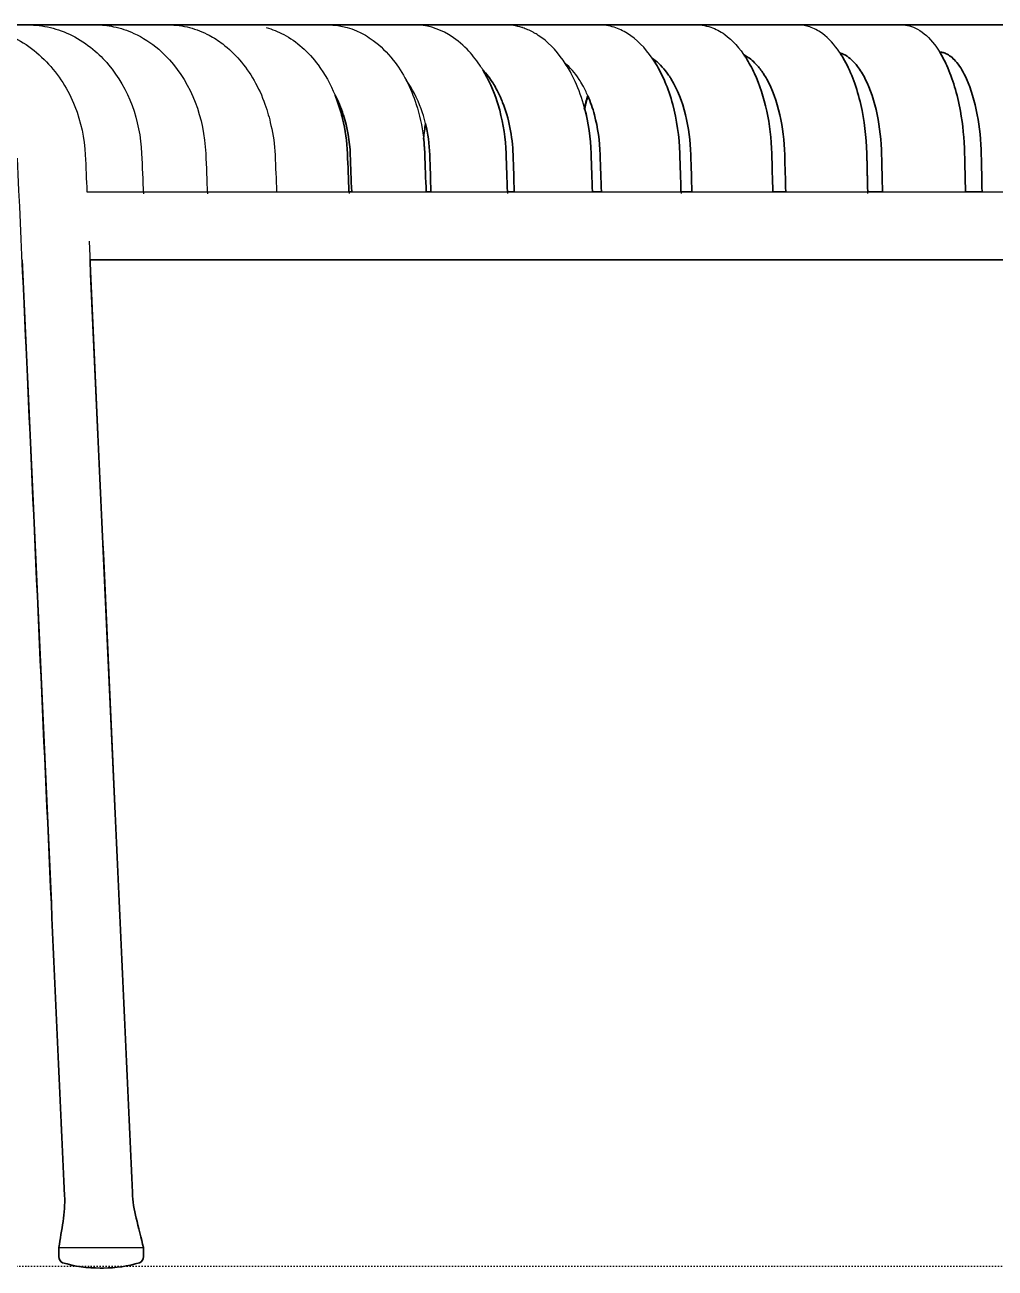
# Model space of a CAD drawing. Header units: millimetres. Extents: x -660 to 3082, y -1324 to 861.
# Drawn here: x -176.1 to 181.6, y -1231.4 to -773.1 of the extents above; entities that cross this region are included whole.
import ezdxf

# ---------------------------------------------------------------- set-up
doc = ezdxf.new("R2010")
doc.units = ezdxf.units.MM
doc.linetypes.add('Dots', pattern=[1, 0, -1])
doc.layers.add('Blocks', color=7, linetype='Continuous')
for name, color, linetype, lineweight, true_color in [('Blocks$Inner', 7, 'Continuous', 25, 0x007f00), ('Blocks$Outline', 7, 'Continuous', 35, 0xff3f3f), ('Groud', 7, 'Dots', 25, 0x243775)]:
    doc.layers.add(name, color=color, linetype=linetype, lineweight=lineweight, true_color=true_color)

# ---------------------------------------------------------------- blocks, each defined once
blk = doc.blocks.new('Palissade Park Bench w Middle Leg Front')
at = {"layer": 'Blocks$Inner'}
for points in [[(469.46, 457.54), (474.54, 457.54), (479.62, 457.54), (484.71, 457.54)], [(484.71, 457.54), (487.53, 457.54), (490.33, 457.2), (493.09, 456.54)], [(493.31, 457.54), (490.45, 457.54), (487.58, 457.54), (484.71, 457.54)], [(509.77, 457.54), (504.29, 457.54), (498.8, 457.54), (493.31, 457.54)], [(519.02, 457.54), (515.94, 457.54), (512.86, 457.54), (509.77, 457.54)], [(509.77, 457.54), (512, 457.54), (514.22, 457.31), (516.41, 456.87)], [(536.65, 457.54), (530.77, 457.54), (524.9, 457.54), (519.02, 457.54)], [(546.52, 457.54), (543.23, 457.54), (539.94, 457.54), (536.65, 457.54)], [(536.65, 457.54), (539.27, 457.54), (541.87, 457.2), (544.43, 456.54)], [(565.25, 457.54), (559.01, 457.54), (552.76, 457.54), (546.52, 457.54)], [(575.71, 457.54), (572.23, 457.54), (568.74, 457.54), (565.25, 457.54)], [(595.51, 457.54), (588.91, 457.54), (582.31, 457.54), (575.71, 457.54)], [(606.54, 457.54), (602.86, 457.54), (599.19, 457.54), (595.51, 457.54)], [(627.34, 457.54), (620.41, 457.54), (613.47, 457.54), (606.54, 457.54)], [(638.9, 457.54), (635.05, 457.54), (631.2, 457.54), (627.34, 457.54)], [(660.66, 457.54), (653.41, 457.54), (646.15, 457.54), (638.9, 457.54)], [(672.72, 457.54), (668.7, 457.54), (664.68, 457.54), (660.66, 457.54)], [(695.37, 457.54), (687.82, 457.54), (680.27, 457.54), (672.72, 457.54)], [(707.9, 457.54), (703.72, 457.54), (699.55, 457.54), (695.37, 457.54)], [(731.38, 457.54), (723.55, 457.54), (715.72, 457.54), (707.9, 457.54)], [(744.34, 457.54), (740.02, 457.54), (735.7, 457.54), (731.38, 457.54)], [(768.59, 457.54), (760.5, 457.54), (752.42, 457.54), (744.34, 457.54)], [(781.94, 457.54), (777.49, 457.54), (773.04, 457.54), (768.59, 457.54)], [(806.89, 457.54), (798.57, 457.54), (790.26, 457.54), (781.94, 457.54)], [(820.61, 457.54), (816.04, 457.54), (811.46, 457.54), (806.89, 457.54)], [(846.19, 457.54), (837.66, 457.54), (829.13, 457.54), (820.61, 457.54)], [(784.18, 447.2), (783.94, 447.56), (783.51, 448.18), (783.25, 448.53)], [(601.08, 424.41), (600.25, 426.97), (599.23, 429.39), (598.04, 431.63)], [(689.89, 426.44), (690.26, 428.21), (690.69, 429.91), (691.17, 431.54)], [(691.24, 431.36), (690.76, 429.73), (690.33, 428.01), (689.95, 426.21)], [(659.82, 428.97), (659.72, 429.22), (659.54, 429.66), (659.44, 429.91)], [(663.67, 409.65), (663.44, 416.52), (662.11, 423.17), (659.82, 428.97)], [(692.45, 410.13), (692.26, 415.96), (691.43, 421.66), (690, 426.97)], [(600.85, 422.93), (601.85, 418.78), (602.45, 414.49), (602.61, 410.14)], [(658.73, 426.07), (660.1, 420.99), (660.89, 415.61), (661.09, 410.14)], [(574.39, 420.5), (575.28, 417), (575.8, 413.35), (575.94, 409.64)], [(631.39, 421.15), (631.1, 419.35), (630.86, 417.51), (630.69, 415.64)], [(632.93, 409.65), (632.8, 413.58), (632.27, 417.46), (631.39, 421.15)], [(630.63, 416.17), (630.87, 414.18), (631.04, 412.16), (631.11, 410.14)], [(498.35, 25.94), (492.56, 153.45), (486.77, 280.95), (480.99, 408.46)], [(505.96, 409.59), (506.17, 405.05), (506.37, 400.51), (506.58, 395.97)], [(526.74, 410.14), (526.96, 405.19), (527.18, 400.24), (527.4, 395.28)], [(550.36, 410.14), (550.57, 405.19), (550.78, 400.24), (550.99, 395.29)], [(575.94, 409.64), (576.12, 405.09), (576.3, 400.53), (576.48, 395.97)], [(602.61, 410.14), (602.81, 405.2), (603, 400.26), (603.19, 395.32)], [(604.17, 395.97), (604, 400.53), (603.83, 405.09), (603.67, 409.65)], [(631.11, 410.14), (631.29, 405.42), (631.46, 400.69), (631.64, 395.97)], [(633.41, 395.97), (633.25, 400.53), (633.09, 405.09), (632.93, 409.65)], [(661.09, 410.14), (661.26, 405.21), (661.43, 400.27), (661.6, 395.34)], [(664.12, 395.97), (663.97, 400.53), (663.82, 405.09), (663.67, 409.65)], [(692.92, 395.97), (692.77, 400.69), (692.61, 405.41), (692.45, 410.13)], [(696.21, 395.97), (696.07, 400.53), (695.93, 405.09), (695.78, 409.65)], [(725.13, 410.13), (725.28, 405.21), (725.44, 400.29), (725.59, 395.37)], [(729.59, 395.97), (729.46, 400.53), (729.33, 405.09), (729.2, 409.65)], [(759.03, 410.13), (759.16, 405.41), (759.3, 400.69), (759.43, 395.97)], [(764.17, 395.97), (764.05, 400.53), (763.93, 405.09), (763.81, 409.66)], [(794.44, 395.4), (794.31, 400.31), (794.18, 405.22), (794.05, 410.13)], [(799.86, 395.97), (799.75, 400.53), (799.64, 405.1), (799.53, 409.66)], [(830.1, 410.12), (830.22, 405.41), (830.33, 400.69), (830.44, 395.97)], [(836.55, 395.97), (836.46, 400.53), (836.36, 405.1), (836.26, 409.66)], [(506.58, 395.97), (646.37, 395.97), (1101.16, 395.97), (1156.43, 395.97)], [(507.4, 377.76), (512.71, 260.86), (518.02, 143.97), (523.32, 27.08)], [(497.79, 16.41), (498.3, 19.57), (498.49, 22.76), (498.35, 25.94)], [(523.32, 27.08), (523.47, 23.88), (523.94, 20.72), (524.74, 17.64)], [(496.21, 6.78), (496.74, 10.03), (497.26, 13.22), (497.79, 16.41)], [(524.74, 17.64), (525.55, 14.51), (526.6, 9.91), (527.41, 6.78)], [(496.21, 3.43), (496.21, 4.55), (496.21, 5.67), (496.21, 6.78)], [(496.21, 6.78), (496.21, 6.78), (527.41, 6.78), (527.41, 6.78)], [(527.41, 6.78), (527.41, 5.67), (527.41, 4.55), (527.41, 3.43)], [(497.63, 1.22), (496.78, 1.6), (496.2, 2.5), (496.21, 3.43)], [(511.47, -0.74), (506.79, -0.78), (502.11, -0.13), (497.63, 1.22)], [(526, 1.22), (521.69, -0.07), (517.19, -0.74), (512.69, -0.74)], [(527.41, 3.43), (527.42, 2.5), (526.84, 1.6), (526, 1.22)], [(512.63, -0.74), (512.35, -0.74), (511.8, -0.74), (511.47, -0.74)], [(512.69, -0.74), (512.69, -0.74), (512.63, -0.74), (512.63, -0.74)]]:
    blk.add_open_spline(points, degree=3, dxfattribs=at)
for points, knots in [([(469.62, 456.54), (471.66, 456.08), (473.67, 455.47), (475.63, 454.7), (478.6, 453.55), (481.44, 452.06), (484.12, 450.27), (486.83, 448.45), (489.34, 446.33), (491.64, 443.94), (496.13, 439.27), (499.69, 433.66), (502.15, 427.46), (504.39, 421.8), (505.68, 415.75), (505.96, 409.59)], [1, 1, 1, 1, 2, 2, 2, 3, 3, 3, 4, 4, 4, 5, 5, 5, 6, 6, 6, 6]), ([(493.09, 456.54), (495.82, 455.88), (498.5, 454.9), (501.08, 453.6), (503.8, 452.24), (506.39, 450.54), (508.81, 448.54)], [12, 12, 12, 12, 13, 13, 13, 14, 14, 14, 14]), ([(516.41, 456.87), (518.96, 456.35), (521.48, 455.53), (523.92, 454.41), (527.16, 452.93), (530.22, 450.96), (533.04, 448.54)], [1, 1, 1, 1, 2, 2, 2, 3, 3, 3, 3]), ([(544.43, 456.54), (546.89, 455.9), (549.31, 454.95), (551.64, 453.72), (553.36, 452.8), (555.03, 451.73), (556.63, 450.51)], [1, 1, 1, 1, 2, 2, 2, 3, 3, 3, 3]), ([(572.7, 456.54), (574.89, 455.94), (577.04, 455.09), (579.13, 453.98), (583.89, 451.44), (588.2, 447.62), (591.8, 442.78), (594.27, 439.46), (596.37, 435.71), (598.04, 431.63)], [0, 0, 0, 0, 1, 1, 1, 2, 2, 2, 3, 3, 3, 3]), ([(595.51, 457.54), (600.23, 457.54), (604.89, 456.23), (609.23, 453.7), (610.21, 453.13), (611.16, 452.5), (612.09, 451.81)], [0, 0, 0, 0, 1, 1, 1, 2, 2, 2, 2]), ([(646.71, 448.54), (644.6, 450.71), (642.33, 452.53), (639.92, 453.96), (635.93, 456.32), (631.66, 457.54), (627.34, 457.54)], [9, 9, 9, 9, 10, 10, 10, 11, 11, 11, 11]), ([(671.37, 454.64), (671.25, 454.7), (671.14, 454.77), (671.02, 454.83), (670.38, 455.17), (669.74, 455.48), (669.09, 455.76), (668.48, 456.02), (667.87, 456.25), (667.26, 456.46), (667.14, 456.5), (667.03, 456.53), (666.91, 456.57), (664.86, 457.21), (662.76, 457.54), (660.66, 457.54)], [6, 6, 6, 6, 7, 7, 7, 8, 8, 8, 9, 9, 9, 10, 10, 10, 11, 11, 11, 11]), ([(690, 426.97), (689.09, 430.39), (687.93, 433.66), (686.54, 436.7), (686.09, 437.68), (685.62, 438.64), (685.13, 439.57), (684.2, 441.33), (683.19, 442.98), (682.11, 444.52), (679.43, 448.36), (676.34, 451.46), (672.97, 453.67), (672.44, 454.02), (671.91, 454.34), (671.37, 454.64)], [1, 1, 1, 1, 2, 2, 2, 3, 3, 3, 4, 4, 4, 5, 5, 5, 6, 6, 6, 6]), ([(715, 445.22), (712.32, 449.15), (709.22, 452.26), (705.84, 454.37), (704.26, 455.37), (702.62, 456.13), (700.94, 456.66), (699.11, 457.24), (697.24, 457.54), (695.37, 457.54)], [7, 7, 7, 7, 8, 8, 8, 9, 9, 9, 10, 10, 10, 10]), ([(733.43, 457.4), (734.48, 457.26), (735.52, 457.02), (736.56, 456.67), (738.32, 456.07), (740.03, 455.17), (741.68, 453.99), (744.57, 451.91), (747.23, 448.98), (749.55, 445.34), (750.1, 444.48), (750.62, 443.59), (751.13, 442.66), (751.66, 441.68), (752.18, 440.65), (752.66, 439.6)], [0, 0, 0, 0, 1, 1, 1, 2, 2, 2, 3, 3, 3, 4, 4, 4, 5, 5, 5, 5]), ([(783.25, 448.53), (781.33, 451.17), (779.21, 453.29), (776.96, 454.81), (775.5, 455.79), (773.98, 456.52), (772.43, 456.98), (771.16, 457.35), (769.87, 457.54), (768.59, 457.54)], [5, 5, 5, 5, 6, 6, 6, 7, 7, 7, 8, 8, 8, 8]), ([(806.89, 457.54), (807.87, 457.54), (808.85, 457.41), (809.83, 457.15), (810.84, 456.88), (811.83, 456.47), (812.8, 455.93), (815.02, 454.7), (817.11, 452.79), (819.02, 450.31), (819.68, 449.45), (820.31, 448.53), (820.92, 447.54)], [0, 0, 0, 0, 1, 1, 1, 2, 2, 2, 3, 3, 3, 4, 4, 4, 4]), ([(556.63, 450.51), (558.86, 448.81), (560.96, 446.83), (562.88, 444.6), (566.83, 440.03), (570.01, 434.47), (572.21, 428.27), (573.11, 425.75), (573.84, 423.15), (574.39, 420.5)], [3, 3, 3, 3, 4, 4, 4, 5, 5, 5, 6, 6, 6, 6]), ([(612.09, 451.81), (614.77, 449.84), (617.25, 447.41), (619.48, 444.57), (623.08, 439.99), (625.96, 434.43), (627.97, 428.24), (629.22, 424.38), (630.11, 420.33), (630.63, 416.17)], [2, 2, 2, 2, 3, 3, 3, 4, 4, 4, 5, 5, 5, 5]), ([(508.81, 448.54), (510.85, 446.84), (512.76, 444.93), (514.53, 442.83), (521.89, 434.05), (526.21, 422.4), (526.74, 410.14)], [14, 14, 14, 14, 15, 15, 15, 16, 16, 16, 16]), ([(533.04, 448.54), (534.44, 447.34), (535.77, 446.03), (537.04, 444.62), (545.02, 435.74), (549.8, 423.35), (550.36, 410.14)], [3, 3, 3, 3, 4, 4, 4, 5, 5, 5, 5]), ([(652.5, 440.95), (652.13, 441.56), (651.75, 442.16), (651.36, 442.74), (649.93, 444.88), (648.37, 446.82), (646.71, 448.54)], [7, 7, 7, 7, 8, 8, 8, 9, 9, 9, 9]), ([(720.47, 439.76), (718.92, 441.9), (717.22, 443.63), (715.44, 444.91), (715.3, 445.02), (715.15, 445.12), (715, 445.22)], [5, 5, 5, 5, 6, 6, 6, 7, 7, 7, 7]), ([(715, 445.22), (715.16, 444.98), (715.32, 444.74), (715.48, 444.5), (716.07, 443.6), (716.63, 442.66), (717.17, 441.69), (718.05, 440.11), (718.86, 438.45), (719.6, 436.7)], [0, 0, 0, 0, 1, 1, 1, 2, 2, 2, 3, 3, 3, 3]), ([(754.11, 442.06), (752.9, 443.51), (751.63, 444.68), (750.32, 445.57), (749.82, 445.9), (749.33, 446.19), (748.83, 446.44)], [6, 6, 6, 6, 7, 7, 7, 8, 8, 8, 8]), ([(799.53, 409.66), (799.41, 414.77), (798.85, 419.79), (797.88, 424.44), (796.84, 429.44), (795.34, 433.91), (793.5, 437.56), (792.61, 439.32), (791.65, 440.88), (790.63, 442.21), (789.22, 444.05), (787.73, 445.42), (786.2, 446.31), (786.12, 446.35), (786.05, 446.4), (785.97, 446.44), (785.69, 446.59), (785.41, 446.73), (785.14, 446.85), (784.97, 446.92), (784.81, 446.98), (784.65, 447.04), (784.49, 447.1), (784.34, 447.15), (784.18, 447.2)], [1, 1, 1, 1, 2, 2, 2, 3, 3, 3, 4, 4, 4, 5, 5, 5, 6, 6, 6, 7, 7, 7, 8, 8, 8, 9, 9, 9, 9]), ([(794.05, 410.13), (793.89, 416.36), (793.14, 422.47), (791.84, 428.16), (790.42, 434.33), (788.39, 439.86), (785.85, 444.44), (785.43, 445.21), (784.98, 445.95), (784.53, 446.66), (784.41, 446.84), (784.3, 447.02), (784.18, 447.2)], [0, 0, 0, 0, 1, 1, 1, 2, 2, 2, 3, 3, 3, 4, 4, 4, 4]), ([(820.92, 447.54), (821.85, 446.03), (822.72, 444.38), (823.53, 442.6), (825.72, 437.78), (827.43, 432.05), (828.56, 425.75), (829.46, 420.75), (829.98, 415.47), (830.1, 410.12)], [4, 4, 4, 4, 5, 5, 5, 6, 6, 6, 7, 7, 7, 7]), ([(836.26, 409.66), (836.15, 414.77), (835.65, 419.78), (834.79, 424.42), (833.85, 429.44), (832.51, 433.93), (830.85, 437.59), (829.76, 440.02), (828.54, 442.04), (827.26, 443.62), (826.08, 445.05), (824.88, 446.08), (823.67, 446.73), (823.18, 446.99), (822.69, 447.18), (822.21, 447.31), (821.78, 447.43), (821.35, 447.5), (820.93, 447.53)], [1, 1, 1, 1, 2, 2, 2, 3, 3, 3, 4, 4, 4, 5, 5, 5, 6, 6, 6, 7, 7, 7, 7]), ([(652.5, 440.95), (654.64, 437.42), (656.43, 433.45), (657.82, 429.16), (658.15, 428.15), (658.45, 427.12), (658.73, 426.07)], [0, 0, 0, 0, 1, 1, 1, 2, 2, 2, 2]), ([(659.44, 429.91), (659.26, 430.34), (659.08, 430.76), (658.89, 431.18), (658.44, 432.14), (657.98, 433.08), (657.48, 433.98), (657.1, 434.67), (656.71, 435.35), (656.3, 436), (655.13, 437.85), (653.86, 439.51), (652.5, 440.95)], [3, 3, 3, 3, 4, 4, 4, 5, 5, 5, 6, 6, 6, 7, 7, 7, 7]), ([(691.24, 431.36), (690.66, 432.71), (690.03, 434), (689.35, 435.22), (688.92, 436), (688.47, 436.75), (688.01, 437.46), (686.43, 439.87), (684.69, 441.88), (682.84, 443.45)], [3, 3, 3, 3, 4, 4, 4, 5, 5, 5, 6, 6, 6, 6]), ([(763.81, 409.66), (763.68, 414.75), (763.06, 419.75), (762, 424.38), (760.85, 429.39), (759.21, 433.87), (757.18, 437.52), (756.84, 438.13), (756.49, 438.72), (756.13, 439.29), (755.88, 439.68), (755.62, 440.07), (755.36, 440.44), (754.95, 441.01), (754.54, 441.55), (754.11, 442.06)], [1, 1, 1, 1, 2, 2, 2, 3, 3, 3, 4, 4, 4, 5, 5, 5, 6, 6, 6, 6]), ([(631.39, 421.15), (631.07, 422.48), (630.7, 423.79), (630.29, 425.07), (628.97, 429.12), (627.22, 432.81), (625.1, 435.97), (624.8, 436.43), (624.48, 436.88), (624.17, 437.31)], [2, 2, 2, 2, 3, 3, 3, 4, 4, 4, 5, 5, 5, 5]), ([(719.6, 436.7), (720.74, 434.04), (721.72, 431.19), (722.52, 428.19), (724.06, 422.5), (724.94, 416.37), (725.13, 410.13)], [3, 3, 3, 3, 4, 4, 4, 5, 5, 5, 5]), ([(729.2, 409.65), (729.05, 414.74), (728.38, 419.73), (727.23, 424.36), (725.98, 429.37), (724.19, 433.84), (721.98, 437.49), (721.84, 437.72), (721.7, 437.95), (721.55, 438.18), (721.2, 438.73), (720.84, 439.26), (720.47, 439.76)], [1, 1, 1, 1, 2, 2, 2, 3, 3, 3, 4, 4, 4, 5, 5, 5, 5]), ([(752.66, 439.6), (754.57, 435.47), (756.09, 430.81), (757.17, 425.78), (758.25, 420.78), (758.88, 415.49), (759.03, 410.13)], [5, 5, 5, 5, 6, 6, 6, 7, 7, 7, 7]), ([(598.04, 431.63), (598.81, 429.77), (599.48, 427.84), (600.07, 425.86), (600.35, 424.89), (600.61, 423.91), (600.85, 422.93)], [3, 3, 3, 3, 4, 4, 4, 5, 5, 5, 5]), ([(695.78, 409.65), (695.63, 414.73), (694.91, 419.72), (693.66, 424.34), (693, 426.82), (692.19, 429.17), (691.24, 431.36)], [1, 1, 1, 1, 2, 2, 2, 3, 3, 3, 3]), ([(603.67, 409.65), (603.48, 414.71), (602.61, 419.69), (601.12, 424.29), (601.11, 424.33), (601.1, 424.37), (601.08, 424.41)], [1, 1, 1, 1, 2, 2, 2, 3, 3, 3, 3]), ([(1156.44, 370.97), (1020.18, 370.97), (892.19, 370.97), (779.62, 370.97), (670.78, 370.97), (577.24, 370.97), (507.71, 370.97)], [0, 0, 0, 0, 1, 1, 1, 2, 2, 2, 2])]:
    blk.add_open_spline(points, degree=3, knots=knots, dxfattribs=at)
at = {"layer": 'Blocks$Outline'}
for points, knots in [([(78.39, 6.7), (79.2, 9.83), (80.25, 14.51), (81.06, 17.64), (81.86, 20.73), (82.34, 23.9), (82.48, 27.08), (88.27, 154.58), (94.06, 282.09), (99.84, 409.59), (100.12, 415.75), (101.41, 421.8), (103.65, 427.46), (106.11, 433.66), (109.67, 439.27), (114.17, 443.94), (116.46, 446.33), (118.98, 448.45), (121.69, 450.27), (124.36, 452.06), (127.2, 453.55), (130.17, 454.7), (134.99, 456.57), (140.07, 457.54), (145.19, 457.54), (250.33, 457.54), (355.47, 457.54), (460.61, 457.54), (463.56, 457.54), (466.51, 457.54), (469.46, 457.54), (474.54, 457.54), (479.62, 457.54), (484.71, 457.54), (484.79, 457.54), (484.88, 457.54), (484.97, 457.54)], [0, 0, 0, 0, 1, 1, 1, 2, 2, 2, 3, 3, 3, 4, 4, 4, 5, 5, 5, 6, 6, 6, 7, 7, 7, 8, 8, 8, 9, 9, 9, 10, 10, 10, 11, 11, 11, 11.03125, 11.03125, 11.03125, 11.03125]), ([(484.97, 457.54), (487.75, 457.54), (490.53, 457.54), (493.31, 457.54), (498.8, 457.54), (504.29, 457.54), (509.77, 457.54), (512.86, 457.54), (515.94, 457.54), (519.02, 457.54), (524.9, 457.54), (530.77, 457.54), (536.65, 457.54), (539.94, 457.54), (543.23, 457.54), (546.52, 457.54), (552.76, 457.54), (559.01, 457.54), (565.25, 457.54), (568.74, 457.54), (572.23, 457.54), (575.71, 457.54), (582.31, 457.54), (588.91, 457.54), (595.51, 457.54), (599.19, 457.54), (602.86, 457.54), (606.54, 457.54), (613.47, 457.54), (620.41, 457.54), (627.34, 457.54), (631.2, 457.54), (635.05, 457.54), (638.9, 457.54), (646.15, 457.54), (653.41, 457.54), (660.66, 457.54), (660.73, 457.54), (660.79, 457.54), (660.86, 457.54)], [-22.969278, -22.969278, -22.969278, -22.969278, -22, -22, -22, -21, -21, -21, -20, -20, -20, -19, -19, -19, -18, -18, -18, -17, -17, -17, -16, -16, -16, -15, -15, -15, -13.999999, -13.999999, -13.999999, -12.999999, -12.999999, -12.999999, -11.999999, -11.999999, -11.999999, -10.999999, -10.999999, -10.999999, -10.96875, -10.96875, -10.96875, -10.96875]), ([(660.86, 457.54), (664.81, 457.54), (668.76, 457.54), (672.72, 457.54), (680.27, 457.54), (687.82, 457.54), (695.37, 457.54), (695.43, 457.54), (695.49, 457.54), (695.55, 457.54)], [-11.983667, -11.983667, -11.983667, -11.983667, -11, -11, -11, -9.999999, -9.999999, -9.999999, -9.96875, -9.96875, -9.96875, -9.96875]), ([(695.55, 457.54), (699.66, 457.54), (703.78, 457.54), (707.9, 457.54), (715.72, 457.54), (723.55, 457.54), (731.38, 457.54), (735.7, 457.54), (740.02, 457.54), (744.34, 457.54), (752.42, 457.54), (760.5, 457.54), (768.59, 457.54), (768.63, 457.54), (768.67, 457.54), (768.71, 457.54)], [-11.985996, -11.985996, -11.985996, -11.985996, -11, -11, -11, -10, -10, -10, -9, -9, -9, -7.999999, -7.999999, -7.999999, -7.96875, -7.96875, -7.96875, -7.96875]), ([(768.71, 457.54), (773.12, 457.54), (777.53, 457.54), (781.94, 457.54), (790.26, 457.54), (798.57, 457.54), (806.89, 457.54)], [-18.990953, -18.990953, -18.990953, -18.990953, -18, -18, -18, -17, -17, -17, -17]), ([(806.98, 457.54), (811.52, 457.54), (816.07, 457.54), (820.61, 457.54), (829.13, 457.54), (837.66, 457.54), (846.19, 457.54), (846.87, 457.54), (851.55, 457.54), (856.23, 457.54), (860.23, 457.54), (868.94, 457.54), (877.65, 457.54), (886.37, 457.54), (887.01, 457.54), (891.78, 457.54), (896.56, 457.54), (900.69, 457.54), (909.57, 457.54), (918.45, 457.54), (927.32, 457.54), (927.85, 457.54), (932.7, 457.54), (937.56, 457.54), (941.9, 457.54), (950.91, 457.54), (959.93, 457.54), (968.94, 457.54), (969.13, 457.54), (974.05, 457.54), (978.98, 457.54), (983.72, 457.54), (992.85, 457.54), (1001.98, 457.54), (1011.11, 457.54)], [-16.993276, -16.993276, -16.993276, -16.993276, -16, -16, -16, -15, -15, -15, -14.853568, -14, -14, -14, -13, -13, -13, -12.865694, -12, -12, -12, -11, -11, -11, -10.892263, -10, -10, -10, -9, -9, -9, -8.962705, -8, -8, -8, -7, -7, -7, -7]), ([(729.59, 395.97), (729.46, 400.53), (729.33, 405.09), (729.2, 409.65), (729.05, 414.74), (728.38, 419.73), (727.23, 424.36), (725.98, 429.37), (724.19, 433.84), (721.98, 437.49), (721.84, 437.72), (721.7, 437.95), (721.55, 438.18), (721.2, 438.73), (720.84, 439.26), (720.47, 439.76), (718.92, 441.9), (717.22, 443.63), (715.44, 444.91), (715.3, 445.02), (715.15, 445.12), (715, 445.22)], [0, 0, 0, 0, 1, 1, 1, 2, 2, 2, 3, 3, 3, 4, 4, 4, 5, 5, 5, 6, 6, 6, 7, 7, 7, 7]), ([(715, 445.22), (715.16, 444.98), (715.32, 444.74), (715.48, 444.5), (716.07, 443.6), (716.63, 442.66), (717.17, 441.69), (718.05, 440.11), (718.86, 438.45), (719.6, 436.7), (720.74, 434.04), (721.72, 431.19), (722.52, 428.19), (724.06, 422.5), (724.94, 416.37), (725.13, 410.13), (725.28, 405.41), (725.42, 400.69), (725.57, 395.97)], [0, 0, 0, 0, 1, 1, 1, 2, 2, 2, 3, 3, 3, 4, 4, 4, 5, 5, 5, 5.959283, 5.959283, 5.959283, 5.959283]), ([(764.17, 395.97), (764.05, 400.53), (763.93, 405.09), (763.81, 409.66), (763.68, 414.75), (763.06, 419.75), (762, 424.38), (760.85, 429.39), (759.21, 433.87), (757.18, 437.52), (756.84, 438.13), (756.49, 438.72), (756.13, 439.29), (755.88, 439.68), (755.62, 440.07), (755.36, 440.44), (754.95, 441.01), (754.54, 441.55), (754.11, 442.06), (752.9, 443.51), (751.63, 444.68), (750.32, 445.57), (749.82, 445.9), (749.33, 446.19), (748.83, 446.44)], [0, 0, 0, 0, 1, 1, 1, 2, 2, 2, 3, 3, 3, 4, 4, 4, 5, 5, 5, 6, 6, 6, 7, 7, 7, 8, 8, 8, 8]), ([(748.83, 446.44), (749.07, 446.08), (749.31, 445.71), (749.55, 445.34), (750.1, 444.48), (750.62, 443.59), (751.13, 442.66), (751.66, 441.68), (752.18, 440.65), (752.66, 439.6), (754.57, 435.47), (756.09, 430.81), (757.17, 425.78), (758.25, 420.78), (758.88, 415.49), (759.03, 410.13), (759.16, 405.41), (759.3, 400.69), (759.43, 395.97)], [2.897345, 2.897345, 2.897345, 2.897345, 3, 3, 3, 4, 4, 4, 5, 5, 5, 6, 6, 6, 7, 7, 7, 8, 8, 8, 8]), ([(784.18, 447.2), (784.3, 447.02), (784.41, 446.84), (784.53, 446.66), (784.98, 445.95), (785.43, 445.21), (785.85, 444.44), (788.39, 439.86), (790.42, 434.33), (791.84, 428.16), (793.14, 422.47), (793.89, 416.36), (794.05, 410.13), (794.18, 405.41), (794.3, 400.69), (794.42, 395.97)], [-4, -4, -4, -4, -3, -3, -3, -2, -2, -2, -1, -1, -1, 0, 0, 0, 0.961141, 0.961141, 0.961141, 0.961141]), ([(799.86, 395.97), (799.75, 400.53), (799.64, 405.1), (799.53, 409.66), (799.41, 414.77), (798.85, 419.79), (797.88, 424.44), (796.84, 429.44), (795.34, 433.91), (793.5, 437.56), (792.61, 439.32), (791.65, 440.88), (790.63, 442.21), (789.22, 444.05), (787.73, 445.42), (786.2, 446.31), (786.12, 446.35), (786.05, 446.4), (785.97, 446.44), (785.69, 446.59), (785.41, 446.73), (785.14, 446.85), (784.97, 446.92), (784.81, 446.98), (784.65, 447.04), (784.49, 447.1), (784.34, 447.15), (784.18, 447.2)], [0, 0, 0, 0, 1, 1, 1, 2, 2, 2, 3, 3, 3, 4, 4, 4, 5, 5, 5, 6, 6, 6, 7, 7, 7, 8, 8, 8, 9, 9, 9, 9]), ([(820.93, 447.53), (821.85, 446.03), (822.72, 444.38), (823.53, 442.6), (825.72, 437.78), (827.43, 432.05), (828.56, 425.75), (829.46, 420.75), (829.98, 415.47), (830.1, 410.12), (830.22, 405.41), (830.33, 400.69), (830.44, 395.97)], [4.001943, 4.001943, 4.001943, 4.001943, 5, 5, 5, 6, 6, 6, 7, 7, 7, 8, 8, 8, 8]), ([(836.55, 395.97), (836.46, 400.53), (836.36, 405.1), (836.26, 409.66), (836.15, 414.77), (835.65, 419.78), (834.79, 424.42), (833.85, 429.44), (832.51, 433.93), (830.85, 437.59), (829.76, 440.02), (828.54, 442.04), (827.26, 443.62), (826.08, 445.05), (824.88, 446.08), (823.67, 446.73), (823.18, 446.99), (822.69, 447.18), (822.21, 447.31), (821.78, 447.43), (821.35, 447.5), (820.93, 447.53)], [0, 0, 0, 0, 1, 1, 1, 2, 2, 2, 3, 3, 3, 4, 4, 4, 5, 5, 5, 6, 6, 6, 7, 7, 7, 7]), ([(664.12, 395.97), (663.97, 400.53), (663.82, 405.09), (663.67, 409.65), (663.44, 416.52), (662.11, 423.17), (659.82, 428.97), (659.72, 429.22), (659.54, 429.66), (659.44, 429.91), (659.26, 430.34), (659.08, 430.76), (658.89, 431.18), (658.44, 432.14), (657.98, 433.08), (657.48, 433.98), (657.1, 434.67), (656.71, 435.35), (656.3, 436), (655.13, 437.85), (653.86, 439.51), (652.5, 440.95)], [0, 0, 0, 0, 1, 1, 1, 2, 2, 2, 3, 3, 3, 4, 4, 4, 5, 5, 5, 6, 6, 6, 7, 7, 7, 7]), ([(652.5, 440.95), (654.64, 437.42), (656.43, 433.45), (657.82, 429.16), (658.15, 428.15), (658.45, 427.12), (658.73, 426.07), (660.1, 420.99), (660.89, 415.61), (661.09, 410.14), (661.25, 405.41), (661.42, 400.69), (661.58, 395.97)], [0, 0, 0, 0, 1, 1, 1, 2, 2, 2, 3, 3, 3, 3.957517, 3.957517, 3.957517, 3.957517]), ([(604.17, 395.97), (604, 400.53), (603.83, 405.09), (603.67, 409.65), (603.48, 414.71), (602.61, 419.69), (601.12, 424.29), (601.11, 424.33), (601.1, 424.37), (601.08, 424.41), (600.25, 426.97), (599.23, 429.39), (598.04, 431.63)], [0, 0, 0, 0, 1, 1, 1, 2, 2, 2, 3, 3, 3, 4, 4, 4, 4]), ([(598.04, 431.63), (598.81, 429.77), (599.48, 427.84), (600.07, 425.86), (600.35, 424.89), (600.61, 423.91), (600.85, 422.93), (601.85, 418.78), (602.45, 414.49), (602.61, 410.14), (602.8, 405.42), (602.98, 400.69), (603.17, 395.97)], [3, 3, 3, 3, 4, 4, 4, 5, 5, 5, 6, 6, 6, 6.955875, 6.955875, 6.955875, 6.955875]), ([(696.21, 395.97), (696.07, 400.53), (695.93, 405.09), (695.78, 409.65), (695.63, 414.73), (694.91, 419.72), (693.66, 424.34), (693, 426.82), (692.19, 429.17), (691.24, 431.36)], [0, 0, 0, 0, 1, 1, 1, 2, 2, 2, 3, 3, 3, 3]), ([(690.06, 426.75), (691.45, 421.5), (692.27, 415.88), (692.45, 410.13), (692.61, 405.41), (692.77, 400.69), (692.92, 395.97)], [-0.985739, -0.985739, -0.985739, -0.985739, 0, 0, 0, 1, 1, 1, 1]), ([(633.41, 395.97), (633.25, 400.53), (633.09, 405.09), (632.93, 409.65), (632.8, 413.58), (632.27, 417.46), (631.39, 421.15)], [0, 0, 0, 0, 1, 1, 1, 2, 2, 2, 2]), ([(630.69, 415.64), (630.9, 413.82), (631.04, 411.99), (631.11, 410.14), (631.29, 405.42), (631.46, 400.69), (631.64, 395.97)], [5.087883, 5.087883, 5.087883, 5.087883, 6, 6, 6, 7, 7, 7, 7]), ([(496.21, 6.78), (496.74, 10.03), (497.26, 13.22), (497.79, 16.41), (498.3, 19.57), (498.49, 22.76), (498.35, 25.94), (493.13, 140.95), (487.91, 255.96), (482.69, 370.97)], [0, 0, 0, 0, 1, 1, 1, 2, 2, 2, 2.901998, 2.901998, 2.901998, 2.901998]), ([(507.71, 370.97), (512.92, 256.34), (518.12, 141.71), (523.32, 27.08), (523.47, 23.88), (523.94, 20.72), (524.74, 17.64), (525.55, 14.51), (526.6, 9.91), (527.41, 6.78), (527.41, 5.67), (527.41, 4.55), (527.41, 3.43), (527.42, 2.5), (526.84, 1.6), (526, 1.22), (521.69, -0.07), (517.19, -0.74), (512.69, -0.74), (512.69, -0.74), (512.63, -0.74), (512.63, -0.74), (512.35, -0.74), (511.8, -0.74), (511.47, -0.74), (506.79, -0.78), (502.11, -0.13), (497.63, 1.22), (496.78, 1.6), (496.2, 2.5), (496.21, 3.43), (496.21, 4.55), (496.21, 5.67), (496.21, 6.78)], [0.019353, 0.019353, 0.019353, 0.019353, 1, 1, 1, 2, 2, 2, 3, 3, 3, 4, 4, 4, 5, 5, 5, 6, 6, 6, 7, 7, 7, 8, 8, 8, 9, 9, 9, 10, 10, 10, 11, 11, 11, 11]), ([(1156.43, 370.97), (1020.17, 370.97), (892.18, 370.97), (779.62, 370.97), (670.78, 370.97), (577.24, 370.97), (507.71, 370.97)], [0.00003, 0.00003, 0.00003, 0.00003, 1, 1, 1, 2, 2, 2, 2])]:
    blk.add_open_spline(points, degree=3, knots=knots, dxfattribs=at)
for points in [[(806.89, 457.54), (806.92, 457.54), (806.95, 457.54), (806.98, 457.54)], [(691.24, 431.36), (690.81, 429.89), (690.42, 428.35), (690.06, 426.75)], [(631.39, 421.15), (631.1, 419.35), (630.86, 417.51), (630.69, 415.64)], [(603.17, 395.97), (603.5, 395.97), (603.84, 395.97), (604.17, 395.97)], [(631.64, 395.97), (632.23, 395.97), (632.82, 395.97), (633.41, 395.97)], [(661.58, 395.97), (662.43, 395.97), (663.27, 395.97), (664.12, 395.97)], [(692.92, 395.97), (694.01, 395.97), (695.11, 395.97), (696.21, 395.97)], [(725.57, 395.97), (726.91, 395.97), (728.25, 395.97), (729.59, 395.97)], [(759.43, 395.97), (761.01, 395.97), (762.59, 395.97), (764.17, 395.97)], [(794.42, 395.97), (796.23, 395.97), (798.04, 395.97), (799.86, 395.97)], [(830.44, 395.97), (832.48, 395.97), (834.52, 395.97), (836.55, 395.97)]]:
    blk.add_open_spline(points, degree=3, dxfattribs=at)

msp = doc.modelspace()

# ---------------------------------------------------------------- linework, layer by layer
at = {"layer": 'Groud'}
msp.add_lwpolyline([(-659.78, -1230.61), (1701.56, -1230.61)], dxfattribs=at)

# ---------------------------------------------------------------- block references
at = {"layer": 'Blocks'}
msp.add_blockref('Palissade Park Bench w Middle Leg Front', (-659.78, -1230.61), dxfattribs=at)

doc.saveas('drawing.dxf')
